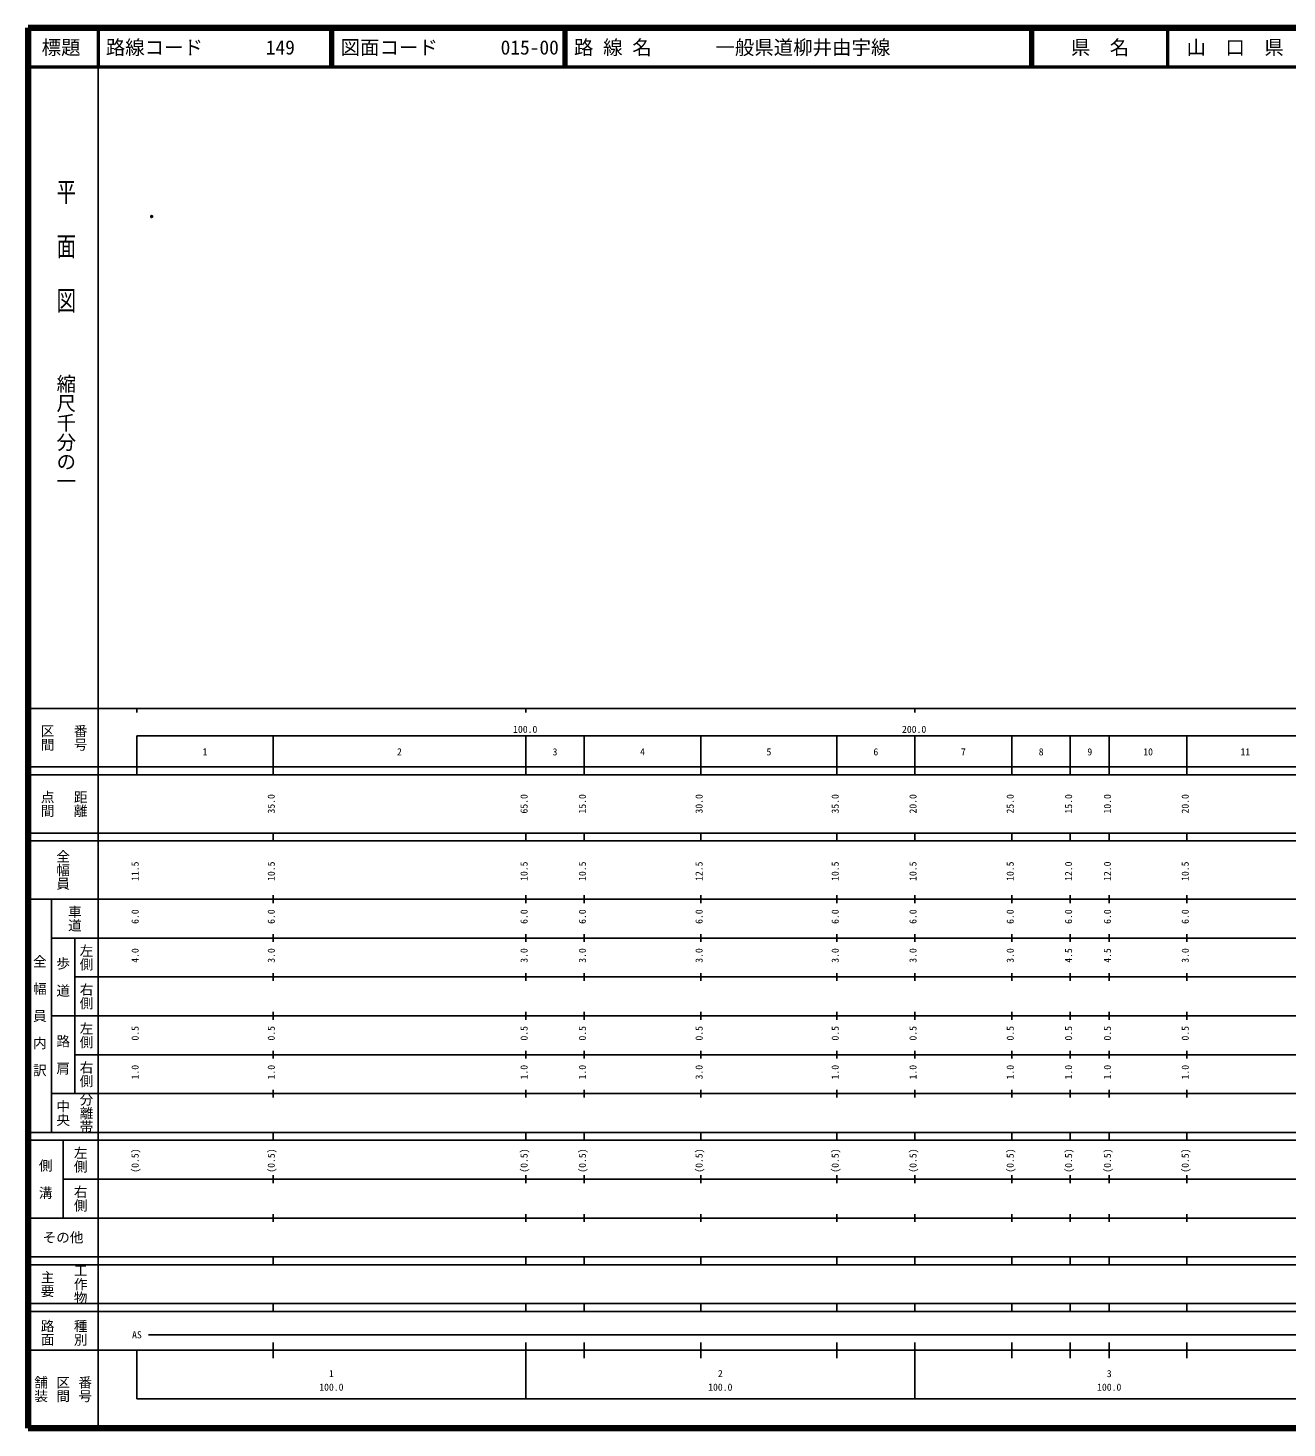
# Model space of a CAD drawing. Units: millimetres on the paper. Extents: x 40 to 680, y 20 to 380.
# Drawn here: x 40 to 363.7, y 20 to 380 of the extents above; entities that cross this region are included whole.
import ezdxf
from ezdxf.enums import TextEntityAlignment as Align

# ---------------------------------------------------------------- set-up
doc = ezdxf.new("R2010")
doc.units = ezdxf.units.MM
doc.header["$PDMODE"] = 32
doc.header["$PDSIZE"] = 0.5
doc.layers.add('M-OTRS', color=6, linetype='Continuous')
doc.layers.add('M-TTL-TXT', color=7, linetype='Continuous')
for name, color, linetype, lineweight in [('M-TTL', 2, 'Continuous', 140), ('M-TTL-BAND', 7, 'Continuous', 25), ('M-TTL-LINE', 7, 'Continuous', 50)]:
    doc.layers.add(name, color=color, linetype=linetype, lineweight=lineweight)
doc.styles.add('@ＭＳ ゴシック', font='')
doc.styles.add('ＭＳ ゴシック', font='')
doc.styles.get('@ＭＳ ゴシック').set_extended_font_data('@MS Gothic')
doc.styles.get('ＭＳ ゴシック').set_extended_font_data('MS Gothic')

msp = doc.modelspace()

# ---------------------------------------------------------------- linework, layer by layer
at = {"layer": 'M-OTRS'}
msp.add_point((71.791, 331.503), dxfattribs=at)
at = {"layer": 'M-TTL'}
for p, q in [((40, 380), (40, 20)), ((680, 380), (40, 380)), ((40, 20), (680, 20))]:
    msp.add_line(p, q, dxfattribs=at)
at = {"layer": 'M-TTL-BAND'}
for p, q in [((58, 370), (58, 20)), ((40, 205), (579, 205)), ((68, 205), (68, 204)), ((168, 205), (168, 204)), ((268, 205), (268, 204)), ((68, 198), (579, 198)), ((68, 198), (68, 188)), ((103, 188), (103, 198)), ((168, 188), (168, 198)), ((183, 188), (183, 198)), ((213, 188), (213, 198)), ((248, 188), (248, 198)), ((268, 188), (268, 198)), ((293, 188), (293, 198)), ((308, 188), (308, 198)), ((318, 188), (318, 198)), ((338, 188), (338, 198)), ((40, 190), (579, 190)), ((40, 188), (579, 188)), ((40, 173), (579, 173)), ((103, 171), (103, 173)), ((168, 171), (168, 173)), ((183, 171), (183, 173)), ((213, 171), (213, 173)), ((248, 171), (248, 173)), ((268, 171), (268, 173)), ((293, 171), (293, 173)), ((308, 171), (308, 173)), ((318, 171), (318, 173)), ((338, 171), (338, 173)), ((40, 171), (579, 171)), ((40, 156), (579, 156)), ((46, 96), (46, 156)), ((103, 155), (103, 157)), ((168, 155), (168, 157)), ((183, 155), (183, 157)), ((213, 155), (213, 157)), ((248, 155), (248, 157)), ((268, 155), (268, 157)), ((293, 155), (293, 157)), ((308, 155), (308, 157)), ((318, 155), (318, 157)), ((338, 155), (338, 157)), ((46, 146), (579, 146)), ((52, 146), (52, 106)), ((103, 145), (103, 147)), ((168, 145), (168, 147)), ((183, 145), (183, 147)), ((213, 145), (213, 147)), ((248, 145), (248, 147)), ((268, 145), (268, 147)), ((293, 145), (293, 147)), ((308, 145), (308, 147)), ((318, 145), (318, 147)), ((338, 145), (338, 147)), ((103, 135), (103, 137)), ((168, 135), (168, 137)), ((183, 135), (183, 137)), ((213, 135), (213, 137)), ((248, 135), (248, 137)), ((268, 135), (268, 137)), ((293, 135), (293, 137)), ((308, 135), (308, 137)), ((318, 135), (318, 137)), ((338, 135), (338, 137)), ((52, 136), (579, 136)), ((46, 126), (579, 126)), ((103, 125), (103, 127)), ((168, 125), (168, 127)), ((183, 125), (183, 127)), ((213, 125), (213, 127)), ((248, 125), (248, 127)), ((268, 125), (268, 127)), ((293, 125), (293, 127)), ((308, 125), (308, 127)), ((318, 125), (318, 127)), ((338, 125), (338, 127)), ((52, 116), (579, 116)), ((103, 115), (103, 117)), ((168, 115), (168, 117)), ((183, 115), (183, 117)), ((213, 115), (213, 117)), ((248, 115), (248, 117)), ((268, 115), (268, 117)), ((293, 115), (293, 117)), ((308, 115), (308, 117)), ((318, 115), (318, 117)), ((338, 115), (338, 117)), ((46, 106), (579, 106)), ((103, 105), (103, 107)), ((168, 105), (168, 107)), ((183, 105), (183, 107)), ((213, 105), (213, 107)), ((248, 105), (248, 107)), ((268, 105), (268, 107)), ((293, 105), (293, 107)), ((308, 105), (308, 107)), ((318, 105), (318, 107)), ((338, 105), (338, 107)), ((40, 96), (579, 96)), ((40, 94), (579, 94)), ((49, 94), (49, 74)), ((103, 94), (103, 96)), ((168, 94), (168, 96)), ((183, 94), (183, 96)), ((213, 94), (213, 96)), ((248, 94), (248, 96)), ((268, 94), (268, 96)), ((293, 94), (293, 96)), ((308, 94), (308, 96)), ((318, 94), (318, 96)), ((338, 94), (338, 96)), ((49, 84), (579, 84)), ((103, 83), (103, 85)), ((168, 83), (168, 85)), ((183, 83), (183, 85)), ((213, 83), (213, 85)), ((248, 83), (248, 85)), ((268, 83), (268, 85)), ((293, 83), (293, 85)), ((308, 83), (308, 85)), ((318, 83), (318, 85)), ((338, 83), (338, 85)), ((40, 74), (579, 74)), ((103, 73), (103, 75)), ((168, 73), (168, 75)), ((183, 73), (183, 75)), ((213, 73), (213, 75)), ((248, 73), (248, 75)), ((268, 73), (268, 75)), ((293, 73), (293, 75)), ((308, 73), (308, 75)), ((318, 73), (318, 75)), ((338, 73), (338, 75)), ((40, 64), (579, 64)), ((40, 62), (579, 62)), ((103, 62), (103, 64)), ((168, 62), (168, 64)), ((183, 62), (183, 64)), ((213, 62), (213, 64)), ((248, 62), (248, 64)), ((268, 62), (268, 64)), ((293, 62), (293, 64)), ((308, 62), (308, 64)), ((318, 62), (318, 64)), ((338, 62), (338, 64)), ((40, 52), (579, 52)), ((103, 50), (103, 52)), ((168, 50), (168, 52)), ((183, 50), (183, 52)), ((213, 50), (213, 52)), ((248, 50), (248, 52)), ((268, 50), (268, 52)), ((293, 50), (293, 52)), ((308, 50), (308, 52)), ((318, 50), (318, 52)), ((338, 50), (338, 52)), ((40, 50), (579, 50)), ((71, 44), (565, 44)), ((40, 40), (579, 40)), ((68, 40), (68, 27.5)), ((103, 38), (103, 42)), ((168, 27.5), (168, 42)), ((183, 38), (183, 42)), ((213, 38), (213, 42)), ((248, 38), (248, 42)), ((268, 27.5), (268, 42)), ((293, 38), (293, 42)), ((308, 38), (308, 42)), ((318, 38), (318, 42)), ((338, 38), (338, 42)), ((68, 27.5), (579, 27.5))]:
    msp.add_line(p, q, dxfattribs=at)
at = {"layer": 'M-TTL-LINE'}
for p, q in [((58, 380), (58, 370)), ((117.75, 380), (117.75, 370)), ((118.25, 380), (118.25, 370)), ((177.75, 380), (177.75, 370)), ((178.25, 380), (178.25, 370)), ((297.75, 380), (297.75, 370)), ((298.25, 380), (298.25, 370)), ((333, 380), (333, 370)), ((40, 370), (680, 370))]:
    msp.add_line(p, q, dxfattribs=at)

# ---------------------------------------------------------------- texts
at = {"layer": 'M-TTL-BAND', "style": '@ＭＳ ゴシック', "width": 1.4}
msp.add_text('平  面  図', height=3.666, rotation=270, dxfattribs=at).set_placement((49.777, 306.475), align=Align.MIDDLE_RIGHT)
at = {"layer": 'M-TTL-BAND', "style": '@ＭＳ ゴシック'}
msp.add_text('縮尺千分の一', height=3.666, rotation=270, dxfattribs=at).set_placement((49.777, 261.03), align=Align.MIDDLE_RIGHT)
for s, p in [('区間', (45, 197.5)), ('番号', (53.5, 197.5)), ('点間', (45, 180.5)), ('距離', (53.5, 180.5)), ('全幅員', (49, 163.5)), ('車道', (52, 151)), ('左側', (55, 141)), ('全\u3000幅\u3000員\u3000内\u3000訳', (43, 126)), ('歩\u3000道', (49, 136)), ('右側', (55, 131)), ('左側', (55, 121)), ('路\u3000肩', (49, 116)), ('右側', (55, 111)), ('分離帯', (55, 101)), ('中央', (49, 101)), ('左側', (53.5, 89)), ('側\u3000溝', (44.5, 84)), ('右側', (53.5, 79)), ('工作物', (53.5, 57)), ('主要', (45, 57)), ('路面', (45, 44.5)), ('種別', (53.5, 44.5)), ('舗装', (43.333, 30)), ('区間', (49, 30)), ('番号', (54.667, 30))]:
    msp.add_text(s, height=2.566, rotation=270, dxfattribs=at).set_placement(p, align=Align.MIDDLE_CENTER)
at = {"layer": 'M-TTL-BAND', "style": 'ＭＳ ゴシック'}
for s, p in [('100.0', (167.844, 198.195)), ('200.0', (267.844, 198.195)), ('1', (85.5, 192.405)), ('2', (135.5, 192.405)), ('3', (175.5, 192.405)), ('4', (198, 192.405)), ('5', (230.5, 192.405)), ('6', (258, 192.405)), ('7', (280.5, 192.405)), ('8', (300.5, 192.405)), ('9', (313, 192.405)), ('10', (328, 192.405)), ('11', (353, 192.405)), ('AS', (68, 42.5)), ('1', (118, 32.523)), ('2', (218, 32.523)), ('3', (318, 32.523)), ('100.0', (118, 29.033)), ('100.0', (218, 29.033)), ('100.0', (318, 29.033))]:
    msp.add_text(s, height=1.833, dxfattribs=at).set_placement(p, align=Align.BOTTOM_CENTER)
for s, p in [('35.0', (104, 180.5)), ('65.0', (169, 180.5)), ('15.0', (184, 180.5)), ('30.0', (214, 180.5)), ('35.0', (249, 180.5)), ('20.0', (269, 180.5)), ('25.0', (294, 180.5)), ('15.0', (309, 180.5)), ('10.0', (319, 180.5)), ('20.0', (339, 180.5)), ('11.5', (69, 163.174)), ('10.5', (104, 163.174)), ('10.5', (169, 163.174)), ('10.5', (184, 163.174)), ('12.5', (214, 163.174)), ('10.5', (249, 163.174)), ('10.5', (269, 163.174)), ('10.5', (294, 163.174)), ('12.0', (309, 163.174)), ('12.0', (319, 163.174)), ('10.5', (339, 163.174)), ('6.0', (69, 151.5)), ('6.0', (104, 151.5)), ('6.0', (169, 151.5)), ('6.0', (184, 151.5)), ('6.0', (214, 151.5)), ('6.0', (249, 151.5)), ('6.0', (269, 151.5)), ('6.0', (294, 151.5)), ('6.0', (309, 151.5)), ('6.0', (319, 151.5)), ('6.0', (339, 151.5)), ('4.0', (69, 141.5)), ('3.0', (104, 141.5)), ('3.0', (169, 141.5)), ('3.0', (184, 141.5)), ('3.0', (214, 141.5)), ('3.0', (249, 141.5)), ('3.0', (269, 141.5)), ('3.0', (294, 141.5)), ('4.5', (309, 141.5)), ('4.5', (319, 141.5)), ('3.0', (339, 141.5)), ('0.5', (69, 121.5)), ('0.5', (104, 121.5)), ('0.5', (169, 121.5)), ('0.5', (184, 121.5)), ('0.5', (214, 121.5)), ('0.5', (249, 121.5)), ('0.5', (269, 121.5)), ('0.5', (294, 121.5)), ('0.5', (309, 121.5)), ('0.5', (319, 121.5)), ('0.5', (339, 121.5)), ('1.0', (69, 111.5)), ('1.0', (104, 111.5)), ('1.0', (169, 111.5)), ('1.0', (184, 111.5)), ('3.0', (214, 111.5)), ('1.0', (249, 111.5)), ('1.0', (269, 111.5)), ('1.0', (294, 111.5)), ('1.0', (309, 111.5)), ('1.0', (319, 111.5)), ('1.0', (339, 111.5)), ('(0.5)', (69, 88.764)), ('(0.5)', (104, 88.764)), ('(0.5)', (169, 88.764)), ('(0.5)', (184, 88.764)), ('(0.5)', (214, 88.764)), ('(0.5)', (249, 88.764)), ('(0.5)', (269, 88.764)), ('(0.5)', (294, 88.764)), ('(0.5)', (309, 88.764)), ('(0.5)', (319, 88.764)), ('(0.5)', (339, 88.764))]:
    msp.add_text(s, height=1.833, rotation=90, dxfattribs=at).set_placement(p, align=Align.BOTTOM_CENTER)
msp.add_text('その他', height=2.566, dxfattribs=at).set_placement((49, 69), align=Align.MIDDLE_CENTER)
at = {"layer": 'M-TTL-TXT', "style": 'ＭＳ ゴシック'}
for s, p in [('標題', (48.5, 375)), ('県\u3000名', (315.625, 375)), ('山\u3000口\u3000県', (350.375, 375))]:
    msp.add_text(s, height=3.666, dxfattribs=at).set_placement(p, align=Align.MIDDLE_CENTER)
for s, p in [('路線コード', (60, 375)), ('149', (101.142, 375)), ('149', (101.142, 375)), ('149', (101.142, 375)), ('図面コード', (120.38, 375)), ('015-00', (161.521, 375)), ('路 線 名', (180.38, 375)), ('一般県道柳井由宇線', (216.734, 375))]:
    msp.add_text(s, height=3.666, dxfattribs=at).set_placement(p, align=Align.MIDDLE_LEFT)

doc.saveas('drawing.dxf')
